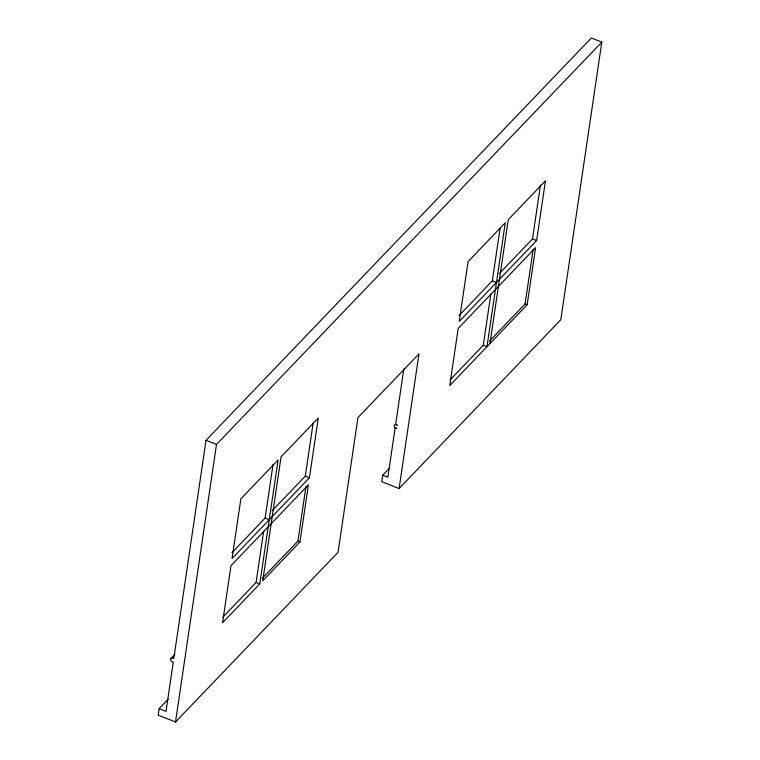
<?xml version="1.0" encoding="UTF-8"?>
<svg xmlns="http://www.w3.org/2000/svg" width="760" height="760" viewBox="0 0 760 760"><rect width="100%" height="100%" fill="white"/><g stroke="black" fill="none" stroke-linecap="round" stroke-linejoin="round"><path stroke-width="1.14" d="M168.188 699.209L159.153 708.643L158.194 715.141L175.512 722L338.067 552.273L357.95 417.601L418.978 353.885L399.095 488.556L381.776 481.697L382.736 475.199L389.31 468.34M399.095 488.556L560.823 319.694L601.806 42.142L591.337 38L206.026 440.306L173.793 658.625A2.337 1.776 43.8 0 0 170.563 659.158A2.337 1.776 43.8 0 0 173.289 662.036L166.003 711.35L159.153 708.643M175.512 722L216.495 444.448L601.806 42.142M231.961 552.7L265.126 518.063L273.077 464.198M222.927 617.091L256.091 582.464L263.673 531.173M259.777 583.917L278.084 459.98L240.873 498.836L232.047 558.553L309.444 477.755L318.26 418.028L281.048 456.883L262.751 580.82L299.962 541.966L308.389 484.851L231.002 565.649L222.566 622.772L259.777 583.917L256.091 582.464M272.137 510.739L305.311 476.111L313.091 423.415M262.295 578.312L297.892 541.149L305.985 486.362M403.864 368.78L395.637 424.498L397.375 425.182L395.361 424.488A2.337 1.776 43.8 0 0 394.887 427.699L396.872 428.592L395.133 427.909L387.847 477.223L382.736 475.199M459.163 315.476L492.328 280.839L500.108 228.152M450.129 379.867L483.303 345.24L490.875 293.949M489.953 343.596L508.25 219.659L545.461 180.804L536.645 240.53L459.249 321.337L468.074 261.611L505.286 222.756L486.979 346.693L483.303 345.24M499.339 273.524L532.513 238.887L540.464 185.022M489.497 341.088L525.093 303.924L533.188 249.137M527.164 304.741L535.6 247.627L458.204 328.424L449.768 385.548L527.164 304.741L525.093 303.924M170.772 658.578L174.876 654.293M532.513 238.887L536.645 240.53M492.328 280.839L496.461 282.483M305.311 476.111L309.444 477.755M206.026 440.306L216.495 444.448M265.126 518.063L269.258 519.707M297.892 541.149L299.962 541.966"/></g></svg>
